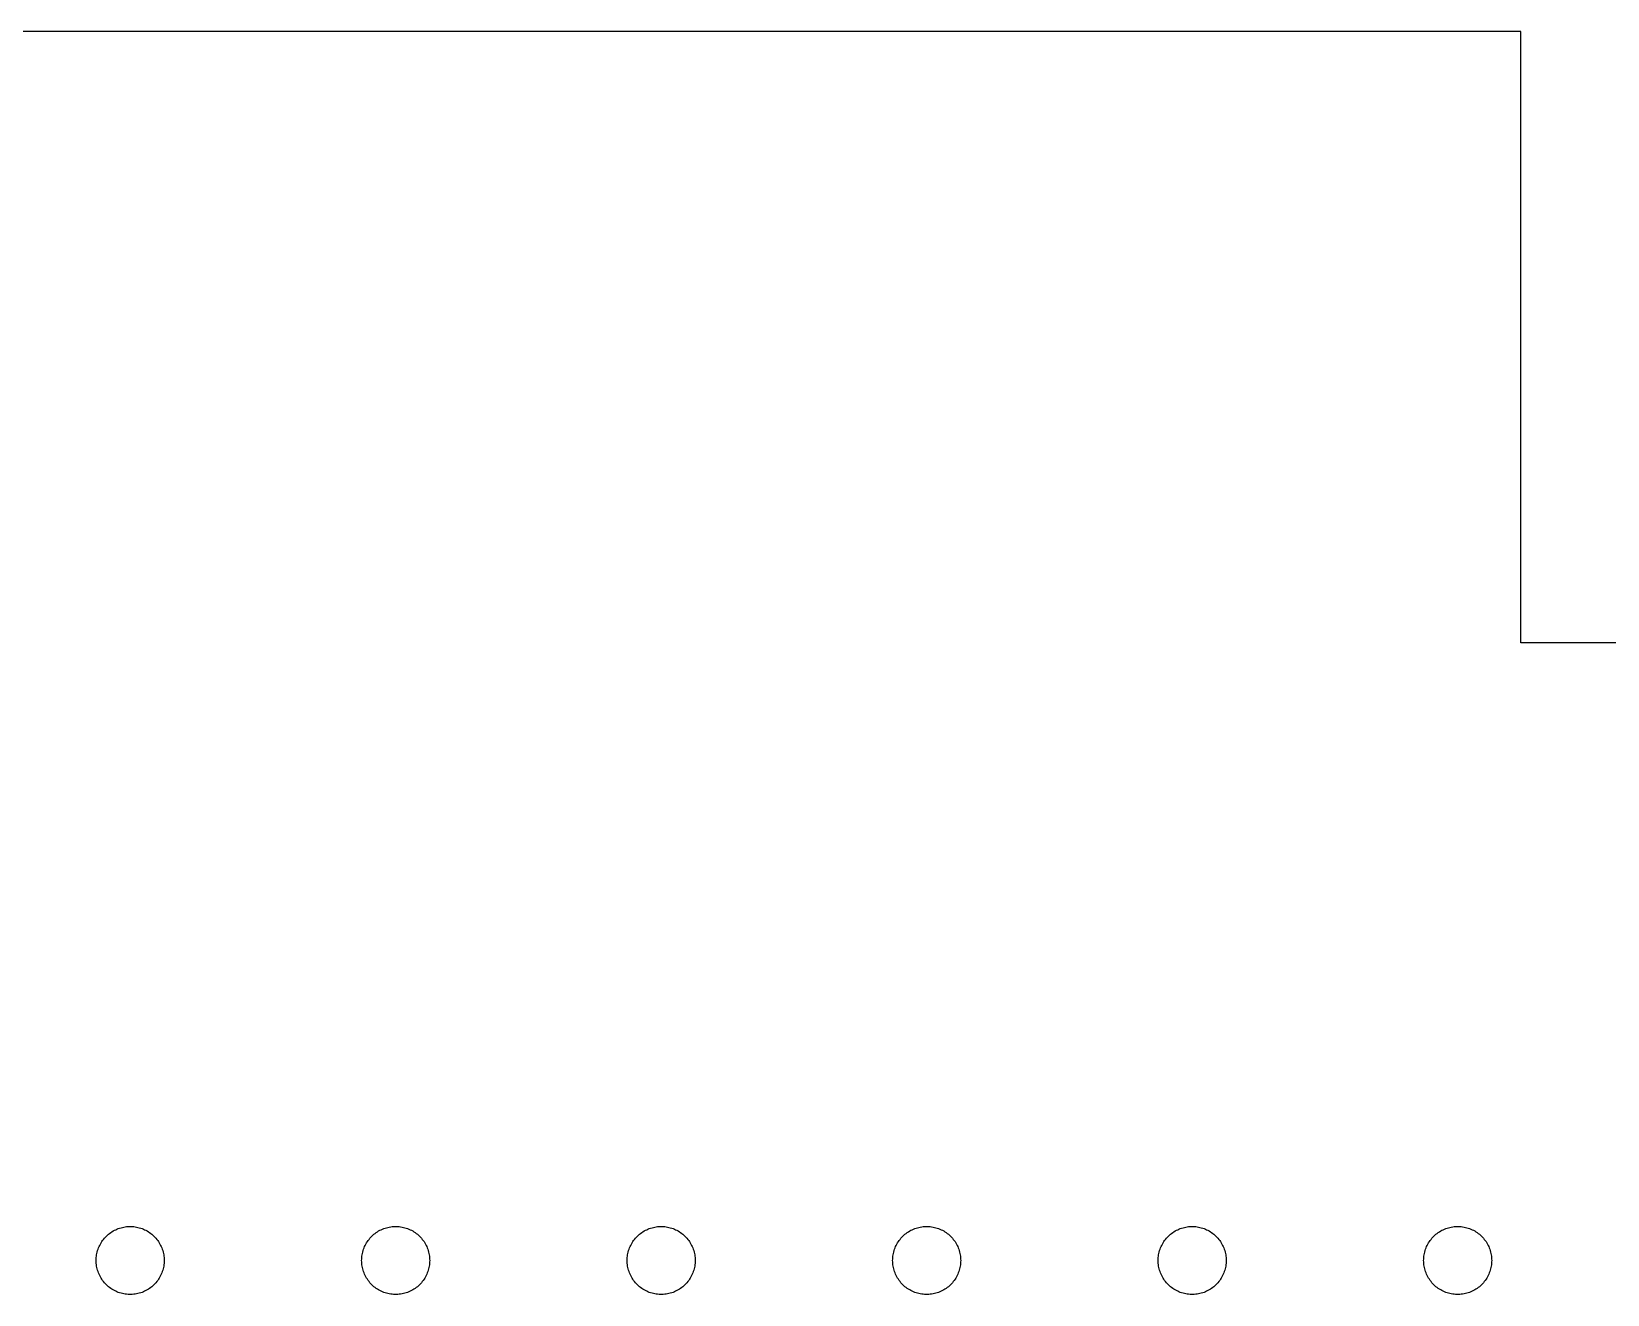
# Model space of a CAD drawing. Header units: metres. Extents: x -204 to 204, y -189 to 146.
# Drawn here: x 14.1 to 109, y 70 to 146.1 of the extents above; entities that cross this region are included whole.
import ezdxf

# ---------------------------------------------------------------- set-up
doc = ezdxf.new("R2010")
doc.units = ezdxf.units.M

msp = doc.modelspace()

# ---------------------------------------------------------------- linework, layer by layer
for p, q in [((103.8, 146.05), (-103.8, 146.05)), ((103.8, 109.22), (103.8, 146.05)), ((156, 109.22), (103.8, 109.22)), ((18.2462, 73.0618), (18.2923, 73.1343)), ((18.2923, 73.1343), (18.3411, 73.2048)), ((18.3411, 73.2048), (18.3931, 73.273)), ((18.3931, 73.273), (18.4481, 73.3393)), ((18.4481, 73.3393), (18.5055, 73.4033)), ((18.5055, 73.4033), (18.5655, 73.4645)), ((18.5655, 73.4645), (18.6279, 73.5234)), ((18.6279, 73.5234), (18.693, 73.5792)), ((18.693, 73.5792), (18.7605, 73.6327)), ((18.7605, 73.6327), (18.8299, 73.6831)), ((18.8299, 73.6831), (18.9012, 73.7308)), ((18.9012, 73.7308), (18.9748, 73.7753)), ((18.9748, 73.7753), (19.05, 73.8164)), ((19.05, 73.8164), (19.1271, 73.8548)), ((19.1271, 73.8548), (19.2054, 73.8897)), ((19.2054, 73.8897), (19.2853, 73.9211)), ((19.2853, 73.9211), (19.3663, 73.9494)), ((19.3663, 73.9494), (19.4484, 73.9742)), ((19.4484, 73.9742), (19.5318, 73.9955)), ((19.5318, 73.9955), (19.6155, 74.0133)), ((19.6155, 74.0133), (19.7003, 74.0277)), ((19.7003, 74.0277), (19.7856, 74.0385)), ((19.7856, 74.0385), (19.8709, 74.0459)), ((19.8709, 74.0459), (19.9569, 74.0494)), ((19.9569, 74.0494), (20.0426, 74.0494)), ((20.0426, 74.0494), (20.1286, 74.0459)), ((20.1286, 74.0459), (20.2139, 74.0385)), ((20.2139, 74.0385), (20.2991, 74.0277)), ((20.2991, 74.0277), (20.384, 74.0133)), ((20.384, 74.0133), (20.4677, 73.9955)), ((20.4677, 73.9955), (20.5511, 73.9742)), ((20.5511, 73.9742), (20.6332, 73.9494)), ((20.6332, 73.9494), (20.7142, 73.9211)), ((20.7142, 73.9211), (20.7941, 73.8897)), ((20.7941, 73.8897), (20.8728, 73.8548)), ((20.8728, 73.8548), (20.9495, 73.8164)), ((20.9495, 73.8164), (21.0247, 73.7753)), ((21.0247, 73.7753), (21.0983, 73.7308)), ((21.0983, 73.7308), (21.1696, 73.6831)), ((21.1696, 73.6831), (21.2394, 73.6327)), ((21.2394, 73.6327), (21.3065, 73.5792)), ((21.3065, 73.5792), (21.3716, 73.5234)), ((21.3716, 73.5234), (21.434, 73.4645)), ((21.434, 73.4645), (21.494, 73.4033)), ((21.494, 73.4033), (21.5518, 73.3393)), ((21.5518, 73.3393), (21.6064, 73.273)), ((21.6064, 73.273), (21.6584, 73.2048)), ((21.6584, 73.2048), (21.7072, 73.1343)), ((21.7072, 73.1343), (21.7533, 73.0618)), ((34.2464, 73.0618), (34.2925, 73.1343)), ((34.2925, 73.1343), (34.3413, 73.2048)), ((34.3413, 73.2048), (34.3932, 73.273)), ((34.3932, 73.273), (34.4479, 73.3393)), ((34.4479, 73.3393), (34.5053, 73.4033)), ((34.5053, 73.4033), (34.5653, 73.4645)), ((34.5653, 73.4645), (34.6281, 73.5234)), ((34.6281, 73.5234), (34.6932, 73.5792)), ((34.6932, 73.5792), (34.7603, 73.6327)), ((34.7603, 73.6327), (34.8297, 73.6831)), ((34.8297, 73.6831), (34.9014, 73.7308)), ((34.9014, 73.7308), (34.9746, 73.7753)), ((34.9746, 73.7753), (35.0502, 73.8164)), ((35.0502, 73.8164), (35.1269, 73.8548)), ((35.1269, 73.8548), (35.2052, 73.8897)), ((35.2052, 73.8897), (35.2851, 73.9211)), ((35.2851, 73.9211), (35.3664, 73.9494)), ((35.3664, 73.9494), (35.4486, 73.9742)), ((35.4486, 73.9742), (35.5316, 73.9955)), ((35.5316, 73.9955), (35.6157, 74.0133)), ((35.6157, 74.0133), (35.7001, 74.0277)), ((35.7001, 74.0277), (35.7854, 74.0385)), ((35.7854, 74.0385), (35.8711, 74.0459)), ((35.8711, 74.0459), (35.9567, 74.0494)), ((35.9567, 74.0494), (36.0428, 74.0494)), ((36.0428, 74.0494), (36.1284, 74.0459)), ((36.1284, 74.0459), (36.2141, 74.0385)), ((36.2141, 74.0385), (36.2993, 74.0277)), ((36.2993, 74.0277), (36.3838, 74.0133)), ((36.3838, 74.0133), (36.4679, 73.9955)), ((36.4679, 73.9955), (36.5513, 73.9742)), ((36.5513, 73.9742), (36.6334, 73.9494)), ((36.6334, 73.9494), (36.7144, 73.9211)), ((36.7144, 73.9211), (36.7943, 73.8897)), ((36.7943, 73.8897), (36.8726, 73.8548)), ((36.8726, 73.8548), (36.9497, 73.8164)), ((36.9497, 73.8164), (37.0249, 73.7753)), ((37.0249, 73.7753), (37.0981, 73.7308)), ((37.0981, 73.7308), (37.1698, 73.6831)), ((37.1698, 73.6831), (37.2392, 73.6327)), ((37.2392, 73.6327), (37.3066, 73.5792)), ((37.3066, 73.5792), (37.3714, 73.5234)), ((37.3714, 73.5234), (37.4341, 73.4645)), ((37.4341, 73.4645), (37.4942, 73.4033)), ((37.4942, 73.4033), (37.5516, 73.3393)), ((37.5516, 73.3393), (37.6062, 73.273)), ((37.6062, 73.273), (37.6582, 73.2048)), ((37.6582, 73.2048), (37.7074, 73.1343)), ((37.7074, 73.1343), (37.7531, 73.0618)), ((50.2462, 73.0618), (50.2923, 73.1343)), ((50.2923, 73.1343), (50.3411, 73.2048)), ((50.3411, 73.2048), (50.393, 73.273)), ((50.393, 73.273), (50.4481, 73.3393)), ((50.4481, 73.3393), (50.5054, 73.4033)), ((50.5054, 73.4033), (50.5655, 73.4645)), ((50.5655, 73.4645), (50.6279, 73.5234)), ((50.6279, 73.5234), (50.693, 73.5792)), ((50.693, 73.5792), (50.7605, 73.6327)), ((50.7605, 73.6327), (50.8298, 73.6831)), ((50.8298, 73.6831), (50.9015, 73.7308)), ((50.9015, 73.7308), (50.9748, 73.7753)), ((50.9748, 73.7753), (51.05, 73.8164)), ((51.05, 73.8164), (51.1271, 73.8548)), ((51.1271, 73.8548), (51.2054, 73.8897)), ((51.2054, 73.8897), (51.2852, 73.9211)), ((51.2852, 73.9211), (51.3662, 73.9494)), ((51.3662, 73.9494), (51.4484, 73.9742)), ((51.4484, 73.9742), (51.5317, 73.9955)), ((51.5317, 73.9955), (51.6158, 74.0133)), ((51.6158, 74.0133), (51.7003, 74.0277)), ((51.7003, 74.0277), (51.7856, 74.0385)), ((51.7856, 74.0385), (51.8713, 74.0459)), ((51.8713, 74.0459), (51.9569, 74.0494)), ((51.9569, 74.0494), (52.0426, 74.0494)), ((52.0426, 74.0494), (52.1286, 74.0459)), ((52.1286, 74.0459), (52.2143, 74.0385)), ((52.2143, 74.0385), (52.2991, 74.0277)), ((52.2991, 74.0277), (52.384, 74.0133)), ((52.384, 74.0133), (52.4681, 73.9955)), ((52.4681, 73.9955), (52.5511, 73.9742)), ((52.5511, 73.9742), (52.6332, 73.9494)), ((52.6332, 73.9494), (52.7142, 73.9211)), ((52.7142, 73.9211), (52.7941, 73.8897)), ((52.7941, 73.8897), (52.8727, 73.8548)), ((52.8727, 73.8548), (52.9495, 73.8164)), ((52.9495, 73.8164), (53.0247, 73.7753)), ((53.0247, 73.7753), (53.0983, 73.7308)), ((53.0983, 73.7308), (53.1696, 73.6831)), ((53.1696, 73.6831), (53.2394, 73.6327)), ((53.2394, 73.6327), (53.3064, 73.5792)), ((53.3064, 73.5792), (53.3715, 73.5234)), ((53.3715, 73.5234), (53.4339, 73.4645)), ((53.4339, 73.4645), (53.494, 73.4033)), ((53.494, 73.4033), (53.5518, 73.3393)), ((53.5518, 73.3393), (53.6064, 73.273)), ((53.6064, 73.273), (53.6584, 73.2048)), ((53.6584, 73.2048), (53.7072, 73.1343)), ((53.7072, 73.1343), (53.7533, 73.0618)), ((66.2463, 73.0618), (66.2925, 73.1343)), ((66.2925, 73.1343), (66.3413, 73.2048)), ((66.3413, 73.2048), (66.3932, 73.273)), ((66.3932, 73.273), (66.4479, 73.3393)), ((66.4479, 73.3393), (66.5052, 73.4033)), ((66.5052, 73.4033), (66.5653, 73.4645)), ((66.5653, 73.4645), (66.6281, 73.5234)), ((66.6281, 73.5234), (66.6932, 73.5792)), ((66.6932, 73.5792), (66.7603, 73.6327)), ((66.7603, 73.6327), (66.83, 73.6831)), ((66.83, 73.6831), (66.9013, 73.7308)), ((66.9013, 73.7308), (66.975, 73.7753)), ((66.975, 73.7753), (67.0502, 73.8164)), ((67.0502, 73.8164), (67.1269, 73.8548)), ((67.1269, 73.8548), (67.2056, 73.8897)), ((67.2056, 73.8897), (67.285, 73.9211)), ((67.285, 73.9211), (67.3664, 73.9494)), ((67.3664, 73.9494), (67.4486, 73.9742)), ((67.4486, 73.9742), (67.5315, 73.9955)), ((67.5315, 73.9955), (67.6156, 74.0133)), ((67.6156, 74.0133), (67.7005, 74.0277)), ((67.7005, 74.0277), (67.7854, 74.0385)), ((67.7854, 74.0385), (67.8711, 74.0459)), ((67.8711, 74.0459), (67.9567, 74.0494)), ((67.9567, 74.0494), (68.0427, 74.0494)), ((68.0427, 74.0494), (68.1284, 74.0459)), ((68.1284, 74.0459), (68.2141, 74.0385)), ((68.2141, 74.0385), (68.2993, 74.0277)), ((68.2993, 74.0277), (68.3838, 74.0133)), ((68.3838, 74.0133), (68.4679, 73.9955)), ((68.4679, 73.9955), (68.5512, 73.9742)), ((68.5512, 73.9742), (68.6334, 73.9494)), ((68.6334, 73.9494), (68.7144, 73.9211)), ((68.7144, 73.9211), (68.7943, 73.8897)), ((68.7943, 73.8897), (68.8725, 73.8548)), ((68.8725, 73.8548), (68.9497, 73.8164)), ((68.9497, 73.8164), (69.0249, 73.7753)), ((69.0249, 73.7753), (69.0981, 73.7308)), ((69.0981, 73.7308), (69.1698, 73.6831)), ((69.1698, 73.6831), (69.2392, 73.6327)), ((69.2392, 73.6327), (69.3066, 73.5792)), ((69.3066, 73.5792), (69.3713, 73.5234)), ((69.3713, 73.5234), (69.4341, 73.4645)), ((69.4341, 73.4645), (69.4942, 73.4033)), ((69.4942, 73.4033), (69.5516, 73.3393)), ((69.5516, 73.3393), (69.6062, 73.273)), ((69.6062, 73.273), (69.6582, 73.2048)), ((69.6582, 73.2048), (69.7074, 73.1343)), ((69.7074, 73.1343), (69.7535, 73.0618)), ((82.2461, 73.0618), (82.2923, 73.1343)), ((82.2923, 73.1343), (82.3415, 73.2048)), ((82.3415, 73.2048), (82.3934, 73.273)), ((82.3934, 73.273), (82.4481, 73.3393)), ((82.4481, 73.3393), (82.5054, 73.4033)), ((82.5054, 73.4033), (82.5655, 73.4645)), ((82.5655, 73.4645), (82.6279, 73.5234)), ((82.6279, 73.5234), (82.693, 73.5792)), ((82.693, 73.5792), (82.7605, 73.6327)), ((82.7605, 73.6327), (82.8298, 73.6831)), ((82.8298, 73.6831), (82.9015, 73.7308)), ((82.9015, 73.7308), (82.9748, 73.7753)), ((82.9748, 73.7753), (83.05, 73.8164)), ((83.05, 73.8164), (83.1271, 73.8548)), ((83.1271, 73.8548), (83.2054, 73.8897)), ((83.2054, 73.8897), (83.2852, 73.9211)), ((83.2852, 73.9211), (83.3662, 73.9494)), ((83.3662, 73.9494), (83.4484, 73.9742)), ((83.4484, 73.9742), (83.5317, 73.9955)), ((83.5317, 73.9955), (83.6158, 74.0133)), ((83.6158, 74.0133), (83.7003, 74.0277)), ((83.7003, 74.0277), (83.7856, 74.0385)), ((83.7856, 74.0385), (83.8712, 74.0459)), ((83.8712, 74.0459), (83.9569, 74.0494)), ((83.9569, 74.0494), (84.0429, 74.0494)), ((84.0429, 74.0494), (84.1286, 74.0459)), ((84.1286, 74.0459), (84.2142, 74.0385)), ((84.2142, 74.0385), (84.2991, 74.0277)), ((84.2991, 74.0277), (84.384, 74.0133)), ((84.384, 74.0133), (84.4681, 73.9955)), ((84.4681, 73.9955), (84.551, 73.9742)), ((84.551, 73.9742), (84.6332, 73.9494)), ((84.6332, 73.9494), (84.7142, 73.9211)), ((84.7142, 73.9211), (84.794, 73.8897)), ((84.794, 73.8897), (84.8727, 73.8548)), ((84.8727, 73.8548), (84.9495, 73.8164)), ((84.9495, 73.8164), (85.0247, 73.7753)), ((85.0247, 73.7753), (85.0983, 73.7308)), ((85.0983, 73.7308), (85.1696, 73.6831)), ((85.1696, 73.6831), (85.2394, 73.6327)), ((85.2394, 73.6327), (85.3064, 73.5792)), ((85.3064, 73.5792), (85.3715, 73.5234)), ((85.3715, 73.5234), (85.4339, 73.4645)), ((85.4339, 73.4645), (85.494, 73.4033)), ((85.494, 73.4033), (85.5518, 73.3393)), ((85.5518, 73.3393), (85.6064, 73.273)), ((85.6064, 73.273), (85.6583, 73.2048)), ((85.6583, 73.2048), (85.7072, 73.1343)), ((85.7072, 73.1343), (85.7533, 73.0618)), ((98.2463, 73.0618), (98.2924, 73.1343)), ((98.2924, 73.1343), (98.3413, 73.2048)), ((98.3413, 73.2048), (98.3932, 73.273)), ((98.3932, 73.273), (98.4479, 73.3393)), ((98.4479, 73.3393), (98.5052, 73.4033)), ((98.5052, 73.4033), (98.5653, 73.4645)), ((98.5653, 73.4645), (98.6281, 73.5234)), ((98.6281, 73.5234), (98.6932, 73.5792)), ((98.6932, 73.5792), (98.7603, 73.6327)), ((98.7603, 73.6327), (98.83, 73.6831)), ((98.83, 73.6831), (98.9013, 73.7308)), ((98.9013, 73.7308), (98.975, 73.7753)), ((98.975, 73.7753), (99.0502, 73.8164)), ((99.0502, 73.8164), (99.1269, 73.8548)), ((99.1269, 73.8548), (99.2056, 73.8897)), ((99.2056, 73.8897), (99.2854, 73.9211)), ((99.2854, 73.9211), (99.3664, 73.9494)), ((99.3664, 73.9494), (99.4486, 73.9742)), ((99.4486, 73.9742), (99.5315, 73.9955)), ((99.5315, 73.9955), (99.6156, 74.0133)), ((99.6156, 74.0133), (99.7005, 74.0277)), ((99.7005, 74.0277), (99.7854, 74.0385)), ((99.7854, 74.0385), (99.871, 74.0459)), ((99.871, 74.0459), (99.9567, 74.0494)), ((99.9567, 74.0494), (100.043, 74.0494)), ((100.043, 74.0494), (100.128, 74.0459)), ((100.128, 74.0459), (100.214, 74.0385)), ((100.214, 74.0385), (100.299, 74.0277)), ((100.299, 74.0277), (100.384, 74.0133)), ((100.384, 74.0133), (100.468, 73.9955)), ((100.468, 73.9955), (100.551, 73.9742)), ((100.551, 73.9742), (100.633, 73.9494)), ((100.633, 73.9494), (100.714, 73.9211)), ((100.714, 73.9211), (100.794, 73.8897)), ((100.794, 73.8897), (100.873, 73.8548)), ((100.873, 73.8548), (100.95, 73.8164)), ((100.95, 73.8164), (101.025, 73.7753)), ((101.025, 73.7753), (101.098, 73.7308)), ((101.098, 73.7308), (101.17, 73.6831)), ((101.17, 73.6831), (101.239, 73.6327)), ((101.239, 73.6327), (101.307, 73.5792)), ((101.307, 73.5792), (101.372, 73.5234)), ((101.372, 73.5234), (101.434, 73.4645)), ((101.434, 73.4645), (101.494, 73.4033)), ((101.494, 73.4033), (101.552, 73.3393)), ((101.552, 73.3393), (101.606, 73.273)), ((101.606, 73.273), (101.658, 73.2048)), ((101.658, 73.2048), (101.707, 73.1343)), ((101.707, 73.1343), (101.753, 73.0618)), ((17.957, 72.1712), (17.966, 72.2568)), ((17.966, 72.2568), (17.9784, 72.3417)), ((17.9784, 72.3417), (17.9946, 72.4262)), ((17.9946, 72.4262), (18.014, 72.5095)), ((18.014, 72.5095), (18.0373, 72.5925)), ((18.0373, 72.5925), (18.0636, 72.6739)), ((18.0636, 72.6739), (18.0939, 72.7545)), ((18.0939, 72.7545), (18.1272, 72.8335)), ((18.1272, 72.8335), (18.1636, 72.9114)), ((18.1636, 72.9114), (18.2035, 72.9874)), ((18.2035, 72.9874), (18.2462, 73.0618)), ((21.7533, 73.0618), (21.7963, 72.9874)), ((21.7963, 72.9874), (21.8359, 72.9114)), ((21.8359, 72.9114), (21.8727, 72.8335)), ((21.8727, 72.8335), (21.9056, 72.7545)), ((21.9056, 72.7545), (21.9359, 72.6739)), ((21.9359, 72.6739), (21.9622, 72.5925)), ((21.9622, 72.5925), (21.9855, 72.5095)), ((21.9855, 72.5095), (22.0049, 72.4262)), ((22.0049, 72.4262), (22.0211, 72.3417)), ((22.0211, 72.3417), (22.0335, 72.2568)), ((22.0335, 72.2568), (22.0425, 72.1712)), ((33.9568, 72.1712), (33.9658, 72.2568)), ((33.9658, 72.2568), (33.9785, 72.3417)), ((33.9785, 72.3417), (33.9944, 72.4262)), ((33.9944, 72.4262), (34.0142, 72.5095)), ((34.0142, 72.5095), (34.0375, 72.5925)), ((34.0375, 72.5925), (34.0638, 72.6739)), ((34.0638, 72.6739), (34.0937, 72.7545)), ((34.0937, 72.7545), (34.127, 72.8335)), ((34.127, 72.8335), (34.1634, 72.9114)), ((34.1634, 72.9114), (34.2033, 72.9874)), ((34.2033, 72.9874), (34.2464, 73.0618)), ((37.7531, 73.0618), (37.7961, 72.9874)), ((37.7961, 72.9874), (37.8361, 72.9114)), ((37.8361, 72.9114), (37.8725, 72.8335)), ((37.8725, 72.8335), (37.9058, 72.7545)), ((37.9058, 72.7545), (37.9357, 72.6739)), ((37.9357, 72.6739), (37.9624, 72.5925)), ((37.9624, 72.5925), (37.9853, 72.5095)), ((37.9853, 72.5095), (38.005, 72.4262)), ((38.005, 72.4262), (38.0209, 72.3417)), ((38.0209, 72.3417), (38.0337, 72.2568)), ((38.0337, 72.2568), (38.0426, 72.1712)), ((49.957, 72.1712), (49.9659, 72.2568)), ((49.9659, 72.2568), (49.9783, 72.3417)), ((49.9783, 72.3417), (49.9946, 72.4262)), ((49.9946, 72.4262), (50.014, 72.5095)), ((50.014, 72.5095), (50.0373, 72.5925)), ((50.0373, 72.5925), (50.064, 72.6739)), ((50.064, 72.6739), (50.0938, 72.7545)), ((50.0938, 72.7545), (50.1272, 72.8335)), ((50.1272, 72.8335), (50.1636, 72.9114)), ((50.1636, 72.9114), (50.2035, 72.9874)), ((50.2035, 72.9874), (50.2462, 73.0618)), ((53.7533, 73.0618), (53.7963, 72.9874)), ((53.7963, 72.9874), (53.8359, 72.9114)), ((53.8359, 72.9114), (53.8727, 72.8335)), ((53.8727, 72.8335), (53.906, 72.7545)), ((53.906, 72.7545), (53.9359, 72.6739)), ((53.9359, 72.6739), (53.9622, 72.5925)), ((53.9622, 72.5925), (53.9855, 72.5095)), ((53.9855, 72.5095), (54.0048, 72.4262)), ((54.0048, 72.4262), (54.0211, 72.3417)), ((54.0211, 72.3417), (54.0335, 72.2568)), ((54.0335, 72.2568), (54.0424, 72.1712)), ((65.9568, 72.1712), (65.9661, 72.2568)), ((65.9661, 72.2568), (65.9785, 72.3417)), ((65.9785, 72.3417), (65.9944, 72.4262)), ((65.9944, 72.4262), (66.0142, 72.5095)), ((66.0142, 72.5095), (66.0374, 72.5925)), ((66.0374, 72.5925), (66.0638, 72.6739)), ((66.0638, 72.6739), (66.0936, 72.7545)), ((66.0936, 72.7545), (66.127, 72.8335)), ((66.127, 72.8335), (66.1634, 72.9114)), ((66.1634, 72.9114), (66.2033, 72.9874)), ((66.2033, 72.9874), (66.2463, 73.0618)), ((69.7535, 73.0618), (69.7961, 72.9874)), ((69.7961, 72.9874), (69.836, 72.9114)), ((69.836, 72.9114), (69.8725, 72.8335)), ((69.8725, 72.8335), (69.9058, 72.7545)), ((69.9058, 72.7545), (69.9357, 72.6739)), ((69.9357, 72.6739), (69.9624, 72.5925)), ((69.9624, 72.5925), (69.9853, 72.5095)), ((69.9853, 72.5095), (70.005, 72.4262)), ((70.005, 72.4262), (70.0209, 72.3417)), ((70.0209, 72.3417), (70.0337, 72.2568)), ((70.0337, 72.2568), (70.0426, 72.1712)), ((81.957, 72.1712), (81.9659, 72.2568)), ((81.9659, 72.2568), (81.9783, 72.3417)), ((81.9783, 72.3417), (81.9946, 72.4262)), ((81.9946, 72.4262), (82.0144, 72.5095)), ((82.0144, 72.5095), (82.0372, 72.5925)), ((82.0372, 72.5925), (82.064, 72.6739)), ((82.064, 72.6739), (82.0938, 72.7545)), ((82.0938, 72.7545), (82.1272, 72.8335)), ((82.1272, 72.8335), (82.1636, 72.9114)), ((82.1636, 72.9114), (82.2035, 72.9874)), ((82.2035, 72.9874), (82.2461, 73.0618)), ((85.7533, 73.0618), (85.7963, 72.9874)), ((85.7963, 72.9874), (85.8358, 72.9114)), ((85.8358, 72.9114), (85.8727, 72.8335)), ((85.8727, 72.8335), (85.906, 72.7545)), ((85.906, 72.7545), (85.9358, 72.6739)), ((85.9358, 72.6739), (85.9622, 72.5925)), ((85.9622, 72.5925), (85.9854, 72.5095)), ((85.9854, 72.5095), (86.0048, 72.4262)), ((86.0048, 72.4262), (86.0211, 72.3417)), ((86.0211, 72.3417), (86.0335, 72.2568)), ((86.0335, 72.2568), (86.0428, 72.1712)), ((97.9568, 72.1712), (97.9661, 72.2568)), ((97.9661, 72.2568), (97.9785, 72.3417)), ((97.9785, 72.3417), (97.9948, 72.4262)), ((97.9948, 72.4262), (98.0142, 72.5095)), ((98.0142, 72.5095), (98.0374, 72.5925)), ((98.0374, 72.5925), (98.0638, 72.6739)), ((98.0638, 72.6739), (98.0936, 72.7545)), ((98.0936, 72.7545), (98.127, 72.8335)), ((98.127, 72.8335), (98.1638, 72.9114)), ((98.1638, 72.9114), (98.2033, 72.9874)), ((98.2033, 72.9874), (98.2463, 73.0618)), ((101.753, 73.0618), (101.796, 72.9874)), ((101.796, 72.9874), (101.836, 72.9114)), ((101.836, 72.9114), (101.872, 72.8335)), ((101.872, 72.8335), (101.906, 72.7545)), ((101.906, 72.7545), (101.936, 72.6739)), ((101.936, 72.6739), (101.962, 72.5925)), ((101.962, 72.5925), (101.985, 72.5095)), ((101.985, 72.5095), (102.005, 72.4262)), ((102.005, 72.4262), (102.021, 72.3417)), ((102.021, 72.3417), (102.034, 72.2568)), ((102.034, 72.2568), (102.043, 72.1712)), ((17.9497, 71.9999), (17.9516, 72.0855)), ((17.9516, 71.9138), (17.9497, 71.9999)), ((17.9516, 72.0855), (17.957, 72.1712)), ((17.957, 71.8282), (17.9516, 71.9138)), ((17.966, 71.7429), (17.957, 71.8282)), ((17.9784, 71.658), (17.966, 71.7429)), ((17.9946, 71.5735), (17.9784, 71.658)), ((18.014, 71.4898), (17.9946, 71.5735)), ((18.0373, 71.4073), (18.014, 71.4898)), ((18.0636, 71.3255), (18.0373, 71.4073)), ((18.0939, 71.2453), (18.0636, 71.3255)), ((18.1272, 71.1662), (18.0939, 71.2453)), ((21.9056, 71.2453), (21.8727, 71.1662)), ((21.9359, 71.3255), (21.9056, 71.2453)), ((21.9622, 71.4073), (21.9359, 71.3255)), ((21.9855, 71.4898), (21.9622, 71.4073)), ((22.0049, 71.5735), (21.9855, 71.4898)), ((22.0211, 71.658), (22.0049, 71.5735)), ((22.0335, 71.7429), (22.0211, 71.658)), ((22.0425, 71.8282), (22.0335, 71.7429)), ((22.0425, 72.1712), (22.0479, 72.0855)), ((22.0479, 71.9138), (22.0425, 71.8282)), ((22.0479, 72.0855), (22.0498, 71.9999)), ((22.0498, 71.9999), (22.0479, 71.9138)), ((33.9499, 71.9999), (33.9514, 72.0855)), ((33.9514, 71.9138), (33.9499, 71.9999)), ((33.9514, 72.0855), (33.9568, 72.1712)), ((33.9568, 71.8282), (33.9514, 71.9138)), ((33.9658, 71.7429), (33.9568, 71.8282)), ((33.9785, 71.658), (33.9658, 71.7429)), ((33.9944, 71.5735), (33.9785, 71.658)), ((34.0142, 71.4898), (33.9944, 71.5735)), ((34.0375, 71.4073), (34.0142, 71.4898)), ((34.0638, 71.3255), (34.0375, 71.4073)), ((34.0937, 71.2453), (34.0638, 71.3255)), ((34.127, 71.1662), (34.0937, 71.2453)), ((37.9058, 71.2453), (37.8725, 71.1662)), ((37.9357, 71.3255), (37.9058, 71.2453)), ((37.9624, 71.4073), (37.9357, 71.3255)), ((37.9853, 71.4898), (37.9624, 71.4073)), ((38.005, 71.5735), (37.9853, 71.4898)), ((38.0209, 71.658), (38.005, 71.5735)), ((38.0337, 71.7429), (38.0209, 71.658)), ((38.0426, 71.8282), (38.0337, 71.7429)), ((38.0426, 72.1712), (38.0481, 72.0855)), ((38.0481, 71.9138), (38.0426, 71.8282)), ((38.0481, 72.0855), (38.0496, 71.9999)), ((38.0496, 71.9999), (38.0481, 71.9138)), ((49.9497, 71.9999), (49.9516, 72.0855)), ((49.9516, 71.9138), (49.9497, 71.9999)), ((49.9516, 72.0855), (49.957, 72.1712)), ((49.957, 71.8282), (49.9516, 71.9138)), ((49.9659, 71.7429), (49.957, 71.8282)), ((49.9783, 71.658), (49.9659, 71.7429)), ((49.9946, 71.5735), (49.9783, 71.658)), ((50.014, 71.4898), (49.9946, 71.5735)), ((50.0373, 71.4073), (50.014, 71.4898)), ((50.064, 71.3255), (50.0373, 71.4073)), ((50.0938, 71.2453), (50.064, 71.3255)), ((50.1272, 71.1662), (50.0938, 71.2453)), ((53.906, 71.2453), (53.8727, 71.1662)), ((53.9359, 71.3255), (53.906, 71.2453)), ((53.9622, 71.4073), (53.9359, 71.3255)), ((53.9855, 71.4898), (53.9622, 71.4073)), ((54.0048, 71.5735), (53.9855, 71.4898)), ((54.0211, 71.658), (54.0048, 71.5735)), ((54.0335, 71.7429), (54.0211, 71.658)), ((54.0424, 71.8282), (54.0335, 71.7429)), ((54.0424, 72.1712), (54.0479, 72.0855)), ((54.0479, 71.9138), (54.0424, 71.8282)), ((54.0479, 72.0855), (54.0498, 71.9999)), ((54.0498, 71.9999), (54.0479, 71.9138)), ((65.9499, 71.9999), (65.9518, 72.0855)), ((65.9518, 71.9138), (65.9499, 71.9999)), ((65.9518, 72.0855), (65.9568, 72.1712)), ((65.9568, 71.8282), (65.9518, 71.9138)), ((65.9661, 71.7429), (65.9568, 71.8282)), ((65.9785, 71.658), (65.9661, 71.7429)), ((65.9944, 71.5735), (65.9785, 71.658)), ((66.0142, 71.4898), (65.9944, 71.5735)), ((66.0374, 71.4073), (66.0142, 71.4898)), ((66.0638, 71.3255), (66.0374, 71.4073)), ((66.0936, 71.2453), (66.0638, 71.3255)), ((66.127, 71.1662), (66.0936, 71.2453)), ((69.9058, 71.2453), (69.8725, 71.1662)), ((69.9357, 71.3255), (69.9058, 71.2453)), ((69.9624, 71.4073), (69.9357, 71.3255)), ((69.9853, 71.4898), (69.9624, 71.4073)), ((70.005, 71.5735), (69.9853, 71.4898)), ((70.0209, 71.658), (70.005, 71.5735)), ((70.0337, 71.7429), (70.0209, 71.658)), ((70.0426, 71.8282), (70.0337, 71.7429)), ((70.0426, 72.1712), (70.048, 72.0855)), ((70.048, 71.9138), (70.0426, 71.8282)), ((70.048, 72.0855), (70.05, 71.9999)), ((70.05, 71.9999), (70.048, 71.9138)), ((81.9496, 71.9999), (81.9516, 72.0855)), ((81.9516, 71.9138), (81.9496, 71.9999)), ((81.9516, 72.0855), (81.957, 72.1712)), ((81.957, 71.8282), (81.9516, 71.9138)), ((81.9659, 71.7429), (81.957, 71.8282)), ((81.9783, 71.658), (81.9659, 71.7429)), ((81.9946, 71.5735), (81.9783, 71.658)), ((82.0144, 71.4898), (81.9946, 71.5735)), ((82.0372, 71.4073), (82.0144, 71.4898)), ((82.064, 71.3255), (82.0372, 71.4073)), ((82.0938, 71.2453), (82.064, 71.3255)), ((82.1272, 71.1662), (82.0938, 71.2453)), ((85.906, 71.2453), (85.8727, 71.1662)), ((85.9358, 71.3255), (85.906, 71.2453)), ((85.9622, 71.4073), (85.9358, 71.3255)), ((85.9854, 71.4898), (85.9622, 71.4073)), ((86.0048, 71.5735), (85.9854, 71.4898)), ((86.0211, 71.658), (86.0048, 71.5735)), ((86.0335, 71.7429), (86.0211, 71.658)), ((86.0428, 71.8282), (86.0335, 71.7429)), ((86.0428, 72.1712), (86.0478, 72.0855)), ((86.0478, 71.9138), (86.0428, 71.8282)), ((86.0478, 72.0855), (86.0498, 71.9999)), ((86.0498, 71.9999), (86.0478, 71.9138)), ((97.9498, 71.9999), (97.9518, 72.0855)), ((97.9518, 71.9138), (97.9498, 71.9999)), ((97.9518, 72.0855), (97.9568, 72.1712)), ((97.9568, 71.8282), (97.9518, 71.9138)), ((97.9661, 71.7429), (97.9568, 71.8282)), ((97.9785, 71.658), (97.9661, 71.7429)), ((97.9948, 71.5735), (97.9785, 71.658)), ((98.0142, 71.4898), (97.9948, 71.5735)), ((98.0374, 71.4073), (98.0142, 71.4898)), ((98.0638, 71.3255), (98.0374, 71.4073)), ((98.0936, 71.2453), (98.0638, 71.3255)), ((98.127, 71.1662), (98.0936, 71.2453)), ((101.906, 71.2453), (101.872, 71.1662)), ((101.936, 71.3255), (101.906, 71.2453)), ((101.962, 71.4073), (101.936, 71.3255)), ((101.985, 71.4898), (101.962, 71.4073)), ((102.005, 71.5735), (101.985, 71.4898)), ((102.021, 71.658), (102.005, 71.5735)), ((102.034, 71.7429), (102.021, 71.658)), ((102.043, 71.8282), (102.034, 71.7429)), ((102.043, 72.1712), (102.048, 72.0855)), ((102.048, 71.9138), (102.043, 71.8282)), ((102.048, 72.0855), (102.05, 71.9999)), ((102.05, 71.9999), (102.048, 71.9138)), ((18.1636, 71.0883), (18.1272, 71.1662)), ((18.2035, 71.0123), (18.1636, 71.0883)), ((18.2462, 70.9379), (18.2035, 71.0123)), ((18.2923, 70.8654), (18.2462, 70.9379)), ((18.3411, 70.7949), (18.2923, 70.8654)), ((18.3931, 70.7263), (18.3411, 70.7949)), ((18.4481, 70.6604), (18.3931, 70.7263)), ((18.5055, 70.5965), (18.4481, 70.6604)), ((18.5655, 70.5352), (18.5055, 70.5965)), ((18.6279, 70.4763), (18.5655, 70.5352)), ((18.693, 70.4201), (18.6279, 70.4763)), ((18.7605, 70.367), (18.693, 70.4201)), ((18.8299, 70.3166), (18.7605, 70.367)), ((18.9012, 70.269), (18.8299, 70.3166)), ((21.1696, 70.3166), (21.0983, 70.269)), ((21.2394, 70.367), (21.1696, 70.3166)), ((21.3065, 70.4201), (21.2394, 70.367)), ((21.3716, 70.4763), (21.3065, 70.4201)), ((21.434, 70.5352), (21.3716, 70.4763)), ((21.494, 70.5965), (21.434, 70.5352)), ((21.5518, 70.6604), (21.494, 70.5965)), ((21.6064, 70.7263), (21.5518, 70.6604)), ((21.6584, 70.7949), (21.6064, 70.7263)), ((21.7072, 70.8654), (21.6584, 70.7949)), ((21.7533, 70.9379), (21.7072, 70.8654)), ((21.7963, 71.0123), (21.7533, 70.9379)), ((21.8359, 71.0883), (21.7963, 71.0123)), ((21.8727, 71.1662), (21.8359, 71.0883)), ((34.1634, 71.0883), (34.127, 71.1662)), ((34.2033, 71.0123), (34.1634, 71.0883)), ((34.2464, 70.9379), (34.2033, 71.0123)), ((34.2925, 70.8654), (34.2464, 70.9379)), ((34.3413, 70.7949), (34.2925, 70.8654)), ((34.3932, 70.7263), (34.3413, 70.7949)), ((34.4479, 70.6604), (34.3932, 70.7263)), ((34.5053, 70.5965), (34.4479, 70.6604)), ((34.5653, 70.5352), (34.5053, 70.5965)), ((34.6281, 70.4763), (34.5653, 70.5352)), ((34.6932, 70.4201), (34.6281, 70.4763)), ((34.7603, 70.367), (34.6932, 70.4201)), ((34.8297, 70.3166), (34.7603, 70.367)), ((34.9014, 70.269), (34.8297, 70.3166)), ((37.1698, 70.3166), (37.0981, 70.269)), ((37.2392, 70.367), (37.1698, 70.3166)), ((37.3066, 70.4201), (37.2392, 70.367)), ((37.3714, 70.4763), (37.3066, 70.4201)), ((37.4341, 70.5352), (37.3714, 70.4763)), ((37.4942, 70.5965), (37.4341, 70.5352)), ((37.5516, 70.6604), (37.4942, 70.5965)), ((37.6062, 70.7263), (37.5516, 70.6604)), ((37.6582, 70.7949), (37.6062, 70.7263)), ((37.7074, 70.8654), (37.6582, 70.7949)), ((37.7531, 70.9379), (37.7074, 70.8654)), ((37.7961, 71.0123), (37.7531, 70.9379)), ((37.8361, 71.0883), (37.7961, 71.0123)), ((37.8725, 71.1662), (37.8361, 71.0883)), ((50.1636, 71.0883), (50.1272, 71.1662)), ((50.2035, 71.0123), (50.1636, 71.0883)), ((50.2462, 70.9379), (50.2035, 71.0123)), ((50.2923, 70.8654), (50.2462, 70.9379)), ((50.3411, 70.7949), (50.2923, 70.8654)), ((50.393, 70.7263), (50.3411, 70.7949)), ((50.4481, 70.6604), (50.393, 70.7263)), ((50.5054, 70.5965), (50.4481, 70.6604)), ((50.5655, 70.5352), (50.5054, 70.5965)), ((50.6279, 70.4763), (50.5655, 70.5352)), ((50.693, 70.4201), (50.6279, 70.4763)), ((50.7605, 70.367), (50.693, 70.4201)), ((50.8298, 70.3166), (50.7605, 70.367)), ((50.9015, 70.269), (50.8298, 70.3166)), ((53.1696, 70.3166), (53.0983, 70.269)), ((53.2394, 70.367), (53.1696, 70.3166)), ((53.3064, 70.4201), (53.2394, 70.367)), ((53.3715, 70.4763), (53.3064, 70.4201)), ((53.4339, 70.5352), (53.3715, 70.4763)), ((53.494, 70.5965), (53.4339, 70.5352)), ((53.5518, 70.6604), (53.494, 70.5965)), ((53.6064, 70.7263), (53.5518, 70.6604)), ((53.6584, 70.7949), (53.6064, 70.7263)), ((53.7072, 70.8654), (53.6584, 70.7949)), ((53.7533, 70.9379), (53.7072, 70.8654)), ((53.7963, 71.0123), (53.7533, 70.9379)), ((53.8359, 71.0883), (53.7963, 71.0123)), ((53.8727, 71.1662), (53.8359, 71.0883)), ((66.1634, 71.0883), (66.127, 71.1662)), ((66.2033, 71.0123), (66.1634, 71.0883)), ((66.2463, 70.9379), (66.2033, 71.0123)), ((66.2925, 70.8654), (66.2463, 70.9379)), ((66.3413, 70.7949), (66.2925, 70.8654)), ((66.3932, 70.7263), (66.3413, 70.7949)), ((66.4479, 70.6604), (66.3932, 70.7263)), ((66.5052, 70.5965), (66.4479, 70.6604)), ((66.5653, 70.5352), (66.5052, 70.5965)), ((66.6281, 70.4763), (66.5653, 70.5352)), ((66.6932, 70.4201), (66.6281, 70.4763)), ((66.7603, 70.367), (66.6932, 70.4201)), ((66.83, 70.3166), (66.7603, 70.367)), ((66.9013, 70.269), (66.83, 70.3166)), ((69.1698, 70.3166), (69.0981, 70.269)), ((69.2392, 70.367), (69.1698, 70.3166)), ((69.3066, 70.4201), (69.2392, 70.367)), ((69.3713, 70.4763), (69.3066, 70.4201)), ((69.4341, 70.5352), (69.3713, 70.4763)), ((69.4942, 70.5965), (69.4341, 70.5352)), ((69.5516, 70.6604), (69.4942, 70.5965)), ((69.6062, 70.7263), (69.5516, 70.6604)), ((69.6582, 70.7949), (69.6062, 70.7263)), ((69.7074, 70.8654), (69.6582, 70.7949)), ((69.7535, 70.9379), (69.7074, 70.8654)), ((69.7961, 71.0123), (69.7535, 70.9379)), ((69.836, 71.0883), (69.7961, 71.0123)), ((69.8725, 71.1662), (69.836, 71.0883)), ((82.1636, 71.0883), (82.1272, 71.1662)), ((82.2035, 71.0123), (82.1636, 71.0883)), ((82.2461, 70.9379), (82.2035, 71.0123)), ((82.2923, 70.8654), (82.2461, 70.9379)), ((82.3415, 70.7949), (82.2923, 70.8654)), ((82.3934, 70.7263), (82.3415, 70.7949)), ((82.4481, 70.6604), (82.3934, 70.7263)), ((82.5054, 70.5965), (82.4481, 70.6604)), ((82.5655, 70.5352), (82.5054, 70.5965)), ((82.6279, 70.4763), (82.5655, 70.5352)), ((82.693, 70.4201), (82.6279, 70.4763)), ((82.7605, 70.367), (82.693, 70.4201)), ((82.8298, 70.3166), (82.7605, 70.367)), ((82.9015, 70.269), (82.8298, 70.3166)), ((85.1696, 70.3166), (85.0983, 70.269)), ((85.2394, 70.367), (85.1696, 70.3166)), ((85.3064, 70.4201), (85.2394, 70.367)), ((85.3715, 70.4763), (85.3064, 70.4201)), ((85.4339, 70.5352), (85.3715, 70.4763)), ((85.494, 70.5965), (85.4339, 70.5352)), ((85.5518, 70.6604), (85.494, 70.5965)), ((85.6064, 70.7263), (85.5518, 70.6604)), ((85.6583, 70.7949), (85.6064, 70.7263)), ((85.7072, 70.8654), (85.6583, 70.7949)), ((85.7533, 70.9379), (85.7072, 70.8654)), ((85.7963, 71.0123), (85.7533, 70.9379)), ((85.8358, 71.0883), (85.7963, 71.0123)), ((85.8727, 71.1662), (85.8358, 71.0883)), ((98.1638, 71.0883), (98.127, 71.1662)), ((98.2033, 71.0123), (98.1638, 71.0883)), ((98.2463, 70.9379), (98.2033, 71.0123)), ((98.2924, 70.8654), (98.2463, 70.9379)), ((98.3413, 70.7949), (98.2924, 70.8654)), ((98.3932, 70.7263), (98.3413, 70.7949)), ((98.4479, 70.6604), (98.3932, 70.7263)), ((98.5052, 70.5965), (98.4479, 70.6604)), ((98.5653, 70.5352), (98.5052, 70.5965)), ((98.6281, 70.4763), (98.5653, 70.5352)), ((98.6932, 70.4201), (98.6281, 70.4763)), ((98.7603, 70.367), (98.6932, 70.4201)), ((98.83, 70.3166), (98.7603, 70.367)), ((98.9013, 70.269), (98.83, 70.3166)), ((101.17, 70.3166), (101.098, 70.269)), ((101.239, 70.367), (101.17, 70.3166)), ((101.307, 70.4201), (101.239, 70.367)), ((101.372, 70.4763), (101.307, 70.4201)), ((101.434, 70.5352), (101.372, 70.4763)), ((101.494, 70.5965), (101.434, 70.5352)), ((101.552, 70.6604), (101.494, 70.5965)), ((101.606, 70.7263), (101.552, 70.6604)), ((101.658, 70.7949), (101.606, 70.7263)), ((101.707, 70.8654), (101.658, 70.7949)), ((101.753, 70.9379), (101.707, 70.8654)), ((101.796, 71.0123), (101.753, 70.9379)), ((101.836, 71.0883), (101.796, 71.0123)), ((101.872, 71.1662), (101.836, 71.0883)), ((18.9748, 70.2244), (18.9012, 70.269)), ((19.05, 70.1829), (18.9748, 70.2244)), ((19.1271, 70.1449), (19.05, 70.1829)), ((19.2054, 70.1101), (19.1271, 70.1449)), ((19.2853, 70.0783), (19.2054, 70.1101)), ((19.3663, 70.05), (19.2853, 70.0783)), ((19.4484, 70.0252), (19.3663, 70.05)), ((19.5318, 70.0039), (19.4484, 70.0252)), ((19.6155, 69.986), (19.5318, 70.0039)), ((19.7003, 69.9717), (19.6155, 69.986)), ((19.7856, 69.9612), (19.7003, 69.9717)), ((19.8709, 69.9539), (19.7856, 69.9612)), ((19.9569, 69.9504), (19.8709, 69.9539)), ((20.0426, 69.9504), (19.9569, 69.9504)), ((20.1286, 69.9539), (20.0426, 69.9504)), ((20.2139, 69.9612), (20.1286, 69.9539)), ((20.2991, 69.9717), (20.2139, 69.9612)), ((20.384, 69.986), (20.2991, 69.9717)), ((20.4677, 70.0039), (20.384, 69.986)), ((20.5511, 70.0252), (20.4677, 70.0039)), ((20.6332, 70.05), (20.5511, 70.0252)), ((20.7142, 70.0783), (20.6332, 70.05)), ((20.7941, 70.1101), (20.7142, 70.0783)), ((20.8728, 70.1449), (20.7941, 70.1101)), ((20.9495, 70.1829), (20.8728, 70.1449)), ((21.0247, 70.2244), (20.9495, 70.1829)), ((21.0983, 70.269), (21.0247, 70.2244)), ((34.9746, 70.2244), (34.9014, 70.269)), ((35.0502, 70.1829), (34.9746, 70.2244)), ((35.1269, 70.1449), (35.0502, 70.1829)), ((35.2052, 70.1101), (35.1269, 70.1449)), ((35.2851, 70.0783), (35.2052, 70.1101)), ((35.3664, 70.05), (35.2851, 70.0783)), ((35.4486, 70.0252), (35.3664, 70.05)), ((35.5316, 70.0039), (35.4486, 70.0252)), ((35.6157, 69.986), (35.5316, 70.0039)), ((35.7001, 69.9717), (35.6157, 69.986)), ((35.7854, 69.9612), (35.7001, 69.9717)), ((35.8711, 69.9539), (35.7854, 69.9612)), ((35.9567, 69.9504), (35.8711, 69.9539)), ((36.0428, 69.9504), (35.9567, 69.9504)), ((36.1284, 69.9539), (36.0428, 69.9504)), ((36.2141, 69.9612), (36.1284, 69.9539)), ((36.2993, 69.9717), (36.2141, 69.9612)), ((36.3838, 69.986), (36.2993, 69.9717)), ((36.4679, 70.0039), (36.3838, 69.986)), ((36.5513, 70.0252), (36.4679, 70.0039)), ((36.6334, 70.05), (36.5513, 70.0252)), ((36.7144, 70.0783), (36.6334, 70.05)), ((36.7943, 70.1101), (36.7144, 70.0783)), ((36.8726, 70.1449), (36.7943, 70.1101)), ((36.9497, 70.1829), (36.8726, 70.1449)), ((37.0249, 70.2244), (36.9497, 70.1829)), ((37.0981, 70.269), (37.0249, 70.2244)), ((50.9748, 70.2244), (50.9015, 70.269)), ((51.05, 70.1829), (50.9748, 70.2244)), ((51.1271, 70.1449), (51.05, 70.1829)), ((51.2054, 70.1101), (51.1271, 70.1449)), ((51.2852, 70.0783), (51.2054, 70.1101)), ((51.3662, 70.05), (51.2852, 70.0783)), ((51.4484, 70.0252), (51.3662, 70.05)), ((51.5317, 70.0039), (51.4484, 70.0252)), ((51.6158, 69.986), (51.5317, 70.0039)), ((51.7003, 69.9717), (51.6158, 69.986)), ((51.7856, 69.9612), (51.7003, 69.9717)), ((51.8713, 69.9539), (51.7856, 69.9612)), ((51.9569, 69.9504), (51.8713, 69.9539)), ((52.0426, 69.9504), (51.9569, 69.9504)), ((52.1286, 69.9539), (52.0426, 69.9504)), ((52.2143, 69.9612), (52.1286, 69.9539)), ((52.2991, 69.9717), (52.2143, 69.9612)), ((52.384, 69.986), (52.2991, 69.9717)), ((52.4681, 70.0039), (52.384, 69.986)), ((52.5511, 70.0252), (52.4681, 70.0039)), ((52.6332, 70.05), (52.5511, 70.0252)), ((52.7142, 70.0783), (52.6332, 70.05)), ((52.7941, 70.1101), (52.7142, 70.0783)), ((52.8727, 70.1449), (52.7941, 70.1101)), ((52.9495, 70.1829), (52.8727, 70.1449)), ((53.0247, 70.2244), (52.9495, 70.1829)), ((53.0983, 70.269), (53.0247, 70.2244)), ((66.975, 70.2244), (66.9013, 70.269)), ((67.0502, 70.1829), (66.975, 70.2244)), ((67.1269, 70.1449), (67.0502, 70.1829)), ((67.2056, 70.1101), (67.1269, 70.1449)), ((67.285, 70.0783), (67.2056, 70.1101)), ((67.3664, 70.05), (67.285, 70.0783)), ((67.4486, 70.0252), (67.3664, 70.05)), ((67.5315, 70.0039), (67.4486, 70.0252)), ((67.6156, 69.986), (67.5315, 70.0039)), ((67.7005, 69.9717), (67.6156, 69.986)), ((67.7854, 69.9612), (67.7005, 69.9717)), ((67.8711, 69.9539), (67.7854, 69.9612)), ((67.9567, 69.9504), (67.8711, 69.9539)), ((68.0427, 69.9504), (67.9567, 69.9504)), ((68.1284, 69.9539), (68.0427, 69.9504)), ((68.2141, 69.9612), (68.1284, 69.9539)), ((68.2993, 69.9717), (68.2141, 69.9612)), ((68.3838, 69.986), (68.2993, 69.9717)), ((68.4679, 70.0039), (68.3838, 69.986)), ((68.5512, 70.0252), (68.4679, 70.0039)), ((68.6334, 70.05), (68.5512, 70.0252)), ((68.7144, 70.0783), (68.6334, 70.05)), ((68.7943, 70.1101), (68.7144, 70.0783)), ((68.8725, 70.1449), (68.7943, 70.1101)), ((68.9497, 70.1829), (68.8725, 70.1449)), ((69.0249, 70.2244), (68.9497, 70.1829)), ((69.0981, 70.269), (69.0249, 70.2244)), ((82.9748, 70.2244), (82.9015, 70.269)), ((83.05, 70.1829), (82.9748, 70.2244)), ((83.1271, 70.1449), (83.05, 70.1829)), ((83.2054, 70.1101), (83.1271, 70.1449)), ((83.2852, 70.0783), (83.2054, 70.1101)), ((83.3662, 70.05), (83.2852, 70.0783)), ((83.4484, 70.0252), (83.3662, 70.05)), ((83.5317, 70.0039), (83.4484, 70.0252)), ((83.6158, 69.986), (83.5317, 70.0039)), ((83.7003, 69.9717), (83.6158, 69.986)), ((83.7856, 69.9612), (83.7003, 69.9717)), ((83.8712, 69.9539), (83.7856, 69.9612)), ((83.9569, 69.9504), (83.8712, 69.9539)), ((84.0429, 69.9504), (83.9569, 69.9504)), ((84.1286, 69.9539), (84.0429, 69.9504)), ((84.2142, 69.9612), (84.1286, 69.9539)), ((84.2991, 69.9717), (84.2142, 69.9612)), ((84.384, 69.986), (84.2991, 69.9717)), ((84.4681, 70.0039), (84.384, 69.986)), ((84.551, 70.0252), (84.4681, 70.0039)), ((84.6332, 70.05), (84.551, 70.0252)), ((84.7142, 70.0783), (84.6332, 70.05)), ((84.794, 70.1101), (84.7142, 70.0783)), ((84.8727, 70.1449), (84.794, 70.1101)), ((84.9495, 70.1829), (84.8727, 70.1449)), ((85.0247, 70.2244), (84.9495, 70.1829)), ((85.0983, 70.269), (85.0247, 70.2244)), ((98.975, 70.2244), (98.9013, 70.269)), ((99.0502, 70.1829), (98.975, 70.2244)), ((99.1269, 70.1449), (99.0502, 70.1829)), ((99.2056, 70.1101), (99.1269, 70.1449)), ((99.2854, 70.0783), (99.2056, 70.1101)), ((99.3664, 70.05), (99.2854, 70.0783)), ((99.4486, 70.0252), (99.3664, 70.05)), ((99.5315, 70.0039), (99.4486, 70.0252)), ((99.6156, 69.986), (99.5315, 70.0039)), ((99.7005, 69.9717), (99.6156, 69.986)), ((99.7854, 69.9612), (99.7005, 69.9717)), ((99.871, 69.9539), (99.7854, 69.9612)), ((99.9567, 69.9504), (99.871, 69.9539)), ((100.043, 69.9504), (99.9567, 69.9504)), ((100.128, 69.9539), (100.043, 69.9504)), ((100.214, 69.9612), (100.128, 69.9539)), ((100.299, 69.9717), (100.214, 69.9612)), ((100.384, 69.986), (100.299, 69.9717)), ((100.468, 70.0039), (100.384, 69.986)), ((100.551, 70.0252), (100.468, 70.0039)), ((100.633, 70.05), (100.551, 70.0252)), ((100.714, 70.0783), (100.633, 70.05)), ((100.794, 70.1101), (100.714, 70.0783)), ((100.873, 70.1449), (100.794, 70.1101)), ((100.95, 70.1829), (100.873, 70.1449)), ((101.025, 70.2244), (100.95, 70.1829)), ((101.098, 70.269), (101.025, 70.2244))]:
    msp.add_line(p, q)

doc.saveas('drawing.dxf')
